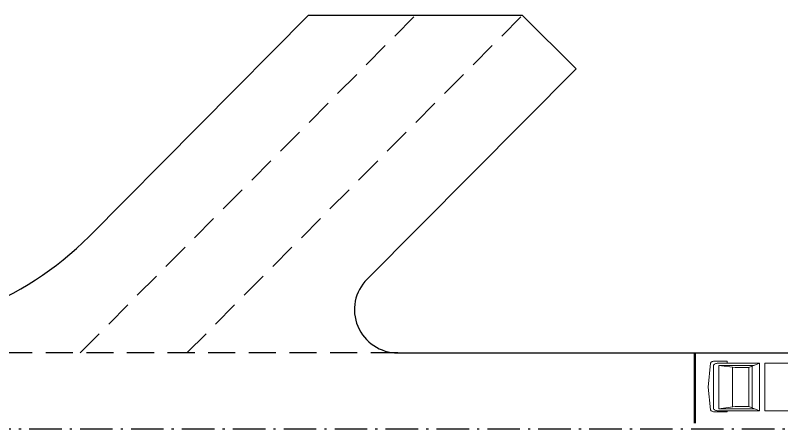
# Model space of a CAD drawing. Extents: x 6529560 to 6558080, y 5579316 to 5588131.
# Drawn here: x 6543446.37 to 6543481.75, y 5579617.27 to 5579636.37 of the extents above; entities that cross this region are included whole.
import ezdxf

# ---------------------------------------------------------------- set-up
doc = ezdxf.new("R2010")
doc.units = 0
doc.header["$MEASUREMENT"] = 0
doc.linetypes.add('DASHED2', pattern=[0.375, 0.25, -0.125])
doc.linetypes.add('DCD Osie', pattern=[9, 6, -1.5, 0, -1.5])
doc.layers.get('0').update_dxf_attribs({"color": 2, "linetype": 'CONTINUOUS', "lineweight": 5})
doc.layers.add('arch_droga', color=1, linetype='CONTINUOUS', lineweight=25)
doc.layers.add('arch_samochody', color=10, linetype='CONTINUOUS', lineweight=15)

# ---------------------------------------------------------------- blocks, each defined once
blk = doc.blocks.new('tirtir')
at = {"layer": 'arch_samochody'}
for p, q in [((6542587.008, 5577672.841), (6542586.893, 5577671.737)), ((6542587.012, 5577672.857), (6542587.008, 5577672.841)), ((6542587.023, 5577672.871), (6542587.012, 5577672.857)), ((6542587.038, 5577672.885), (6542587.023, 5577672.871)), ((6542587.059, 5577672.898), (6542587.038, 5577672.885)), ((6542587.085, 5577672.909), (6542587.059, 5577672.898)), ((6542587.114, 5577672.919), (6542587.085, 5577672.909)), ((6542587.147, 5577672.927), (6542587.114, 5577672.919)), ((6542587.146, 5577672.753), (6542587.143, 5577672.737)), ((6542587.143, 5577672.737), (6542587.143, 5577670.737)), ((6542587.155, 5577672.768), (6542587.146, 5577672.753)), ((6542587.182, 5577672.933), (6542587.147, 5577672.927)), ((6542587.17, 5577672.783), (6542587.155, 5577672.768)), ((6542587.191, 5577672.796), (6542587.17, 5577672.783)), ((6542587.22, 5577672.936), (6542587.182, 5577672.933)), ((6542587.216, 5577672.808), (6542587.191, 5577672.796)), ((6542587.246, 5577672.818), (6542587.216, 5577672.808)), ((6542587.258, 5577672.937), (6542587.22, 5577672.936)), ((6542587.279, 5577672.826), (6542587.246, 5577672.818)), ((6542587.258, 5577672.937), (6542587.768, 5577672.937)), ((6542587.316, 5577672.832), (6542587.279, 5577672.826)), ((6542587.354, 5577672.836), (6542587.316, 5577672.832)), ((6542587.393, 5577672.837), (6542587.354, 5577672.836)), ((6542587.393, 5577672.837), (6542589.268, 5577672.837)), ((6542587.393, 5577672.737), (6542589.018, 5577672.737)), ((6542587.393, 5577672.737), (6542588.143, 5577672.637)), ((6542587.393, 5577670.737), (6542587.393, 5577672.737)), ((6542589.268, 5577672.837), (6542587.518, 5577672.837)), ((6542587.768, 5577672.937), (6542587.768, 5577672.837)), ((6542588.768, 5577672.637), (6542589.268, 5577672.837)), ((6542588.927, 5577670.815), (6542588.927, 5577672.701)), ((6542589.268, 5577672.837), (6542589.268, 5577670.637)), ((6542588.018, 5577670.837), (6542588.018, 5577672.637)), ((6542588.143, 5577672.637), (6542588.768, 5577672.637)), ((6542588.768, 5577670.837), (6542588.768, 5577672.637)), ((6542588.927, 5577670.773), (6542588.927, 5577672.436)), ((6542587.008, 5577670.683), (6542586.893, 5577671.737)), ((6542587.008, 5577670.683), (6542587.012, 5577670.668)), ((6542587.012, 5577670.668), (6542587.022, 5577670.653)), ((6542587.022, 5577670.653), (6542587.038, 5577670.639)), ((6542587.038, 5577670.639), (6542587.059, 5577670.626)), ((6542587.059, 5577670.626), (6542587.084, 5577670.615)), ((6542587.084, 5577670.615), (6542587.114, 5577670.605)), ((6542587.114, 5577670.605), (6542587.147, 5577670.597)), ((6542587.143, 5577670.737), (6542587.146, 5577670.722)), ((6542587.146, 5577670.722), (6542587.155, 5577670.706)), ((6542587.147, 5577670.597), (6542587.182, 5577670.592)), ((6542587.155, 5577670.706), (6542587.17, 5577670.692)), ((6542587.17, 5577670.692), (6542587.191, 5577670.678)), ((6542587.182, 5577670.592), (6542587.219, 5577670.588)), ((6542587.191, 5577670.678), (6542587.216, 5577670.666)), ((6542587.216, 5577670.666), (6542587.246, 5577670.656)), ((6542587.219, 5577670.588), (6542587.257, 5577670.587)), ((6542587.246, 5577670.656), (6542587.279, 5577670.648)), ((6542587.257, 5577670.587), (6542587.768, 5577670.587)), ((6542587.279, 5577670.648), (6542587.316, 5577670.642)), ((6542587.316, 5577670.642), (6542587.354, 5577670.638)), ((6542587.354, 5577670.638), (6542587.393, 5577670.637)), ((6542588.143, 5577670.837), (6542587.393, 5577670.737)), ((6542587.393, 5577670.737), (6542589.018, 5577670.737)), ((6542587.393, 5577670.637), (6542589.268, 5577670.637)), ((6542589.268, 5577670.637), (6542587.518, 5577670.637)), ((6542587.768, 5577670.637), (6542587.768, 5577670.587)), ((6542588.768, 5577670.837), (6542588.143, 5577670.837)), ((6542589.268, 5577670.637), (6542588.768, 5577670.837))]:
    blk.add_line(p, q, dxfattribs=at)
blk.add_lwpolyline([(6542604.893, 5577672.837), (6542589.518, 5577672.837), (6542589.518, 5577670.637), (6542604.893, 5577670.637), (6542604.893, 5577672.837)], dxfattribs=at)
blk = doc.blocks.new('ZT_z_opisami')
at = {"color": 7, "const_width": 0.1, "elevation": 0.348}
blk.add_lwpolyline([(6540799.559, 5579543.319), (6540799.559, 5579540.067)], dxfattribs=at)
at = {"layer": 'arch_droga', "color": 7, "linetype": 'DASHED2', "ltscale": 5}
for p, q in [((6540771.185, 5579543.322), (6540786.663, 5579558.918)), ((6540776.116, 5579543.322), (6540791.594, 5579558.918)), ((6540785.849, 5579543.322), (6540764.598, 5579543.322))]:
    blk.add_line(p, q, dxfattribs=at)
at = {"layer": 'arch_droga', "color": 7}
for p, q in [((6540771.598, 5579548.707), (6540781.732, 5579558.918)), ((6540781.732, 5579558.918), (6540791.594, 5579558.918)), ((6540794.078, 5579556.453), (6540791.594, 5579558.918)), ((6540784.43, 5579546.73), (6540794.078, 5579556.453)), ((6540785.849, 5579543.322), (6540970.665, 5579543.322))]:
    blk.add_line(p, q, dxfattribs=at)
at = {"layer": 'arch_droga', "color": 7, "linetype": 'DCD Osie', "ltscale": 0.25}
blk.add_line((6540750.036, 5579539.822, -6.54), (6540960.665, 5579539.822, -6.54), dxfattribs=at)
at = {"layer": 'arch_droga', "color": 7}
for centre, radius, start, end in [((6540760.951, 5579559.273), 15, 266.6098, 315.2192), ((6540785.849, 5579545.322), 2, 135.2192, 270)]:
    blk.add_arc(centre, radius, start, end, dxfattribs=at)
at = {"color": 7, "linetype": 'Continuous', "rotation": 359.9957230969338}
blk.add_blockref('tirtir', (-2203.053, 2358.403, 0.348), dxfattribs=at)

msp = doc.modelspace()

# ---------------------------------------------------------------- block references
at = {"color": 4, "rotation": 359.9999223416695}
msp.add_blockref('ZT_z_opisami', (2670.615, 86.312, -1.4022), dxfattribs=at)

doc.saveas('drawing.dxf')
